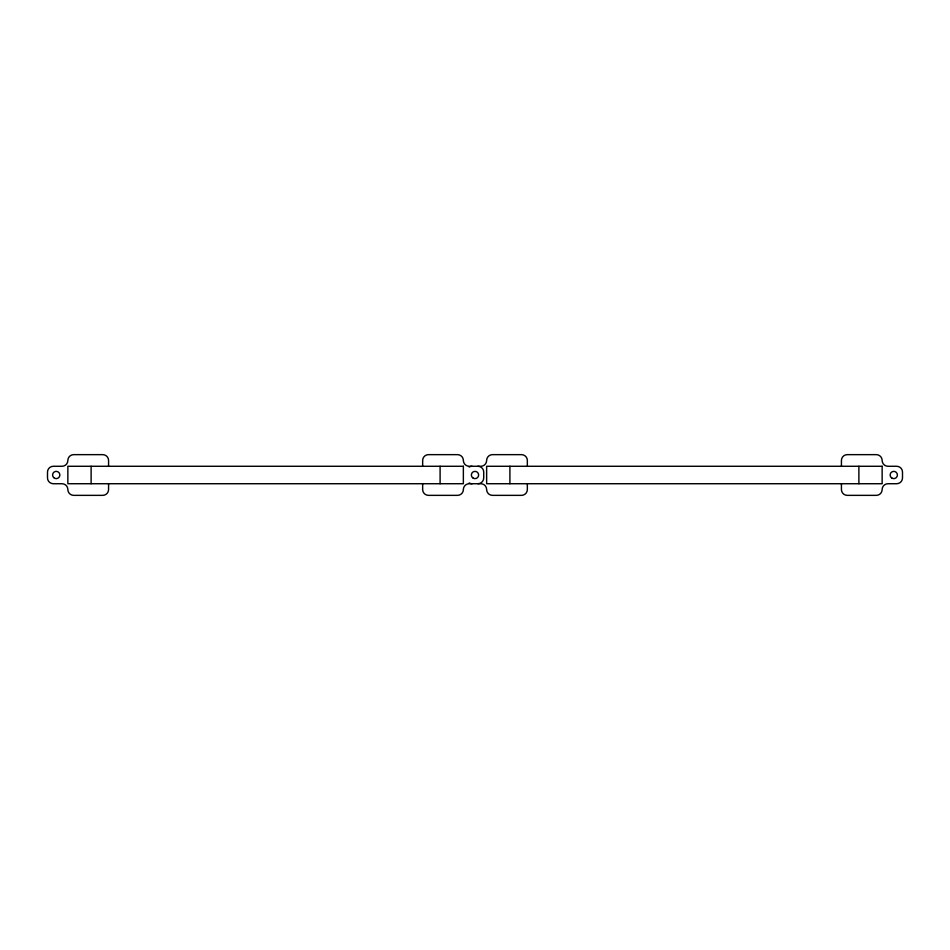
<?xml version="1.0" encoding="UTF-8"?>
<svg xmlns="http://www.w3.org/2000/svg" width="950" height="950" viewBox="0 0 950 950"><rect width="100%" height="100%" fill="white"/><g stroke="black" fill="none" stroke-linecap="round" stroke-linejoin="round"><path stroke-width="1.43" d="M858.883 466.272L858.883 483.728M841.427 466.272L841.427 460.465A5.819 5.819 0 0 1 847.246 454.646L876.328 454.646A5.819 5.819 0 0 1 882.146 460.465A5.819 5.819 0 0 0 887.965 466.272L896.681 466.272A5.819 5.819 0 0 1 902.5 472.091L902.5 477.909A5.819 5.819 0 0 1 896.681 483.728L887.965 483.728A5.819 5.819 0 0 0 882.146 489.535A5.819 5.819 0 0 1 876.328 495.354L847.246 495.354A5.819 5.819 0 0 1 841.427 489.535L841.427 483.728M527.345 466.272L527.345 460.465A5.819 5.819 0 0 0 521.526 454.646L492.444 454.646A5.819 5.819 0 0 0 486.637 460.465A5.819 5.819 0 0 1 480.819 466.272L469.181 466.272A5.819 5.819 0 0 1 463.363 460.465A5.819 5.819 0 0 0 457.556 454.646L428.474 454.646A5.819 5.819 0 0 0 422.655 460.465L422.655 466.272M527.345 483.728L527.345 489.535A5.819 5.819 0 0 1 521.526 495.354L492.444 495.354A5.819 5.819 0 0 1 486.637 489.535A5.819 5.819 0 0 0 480.819 483.728L469.181 483.728A5.819 5.819 0 0 0 463.363 489.535A5.819 5.819 0 0 1 457.556 495.354L428.474 495.354A5.819 5.819 0 0 1 422.655 489.535L422.655 483.728M509.901 466.272L509.901 483.728M440.099 466.272L440.099 483.728M108.573 466.272L108.573 460.465A5.819 5.819 0 0 0 102.754 454.646L73.672 454.646A5.819 5.819 0 0 0 67.854 460.465A5.819 5.819 0 0 1 62.035 466.272L53.319 466.272A5.819 5.819 0 0 0 47.5 472.091L47.5 477.909A5.819 5.819 0 0 0 53.319 483.728L62.035 483.728A5.819 5.819 0 0 1 67.854 489.535A5.819 5.819 0 0 0 73.672 495.354L102.754 495.354A5.819 5.819 0 0 0 108.573 489.535L108.573 483.728M91.117 466.272L91.117 483.728M472.091 483.728A5.819 5.819 0 0 1 469.181 482.944M469.181 467.056A5.819 5.819 0 0 1 472.091 466.272M477.909 483.728A5.819 5.819 0 0 0 483.728 477.909L483.728 472.091A5.819 5.819 0 0 0 477.909 466.272M463.363 466.272L67.854 466.272L67.854 483.728L463.363 483.728L463.363 466.272M882.146 466.272L486.637 466.272L486.637 483.728L882.146 483.728L882.146 466.272M891.955 478.147A3.634 3.634 0 0 0 897.406 475A3.634 3.634 0 0 0 891.955 471.853A3.634 3.634 0 0 0 891.955 478.147M473.183 478.147A3.634 3.634 0 0 0 478.634 475A3.634 3.634 0 0 0 473.183 471.853A3.634 3.634 0 0 0 473.183 478.147M53.651 477.565A3.634 3.634 0 0 0 59.731 475.938A3.634 3.634 0 0 0 55.278 471.485A3.634 3.634 0 0 0 53.651 477.565"/></g></svg>
